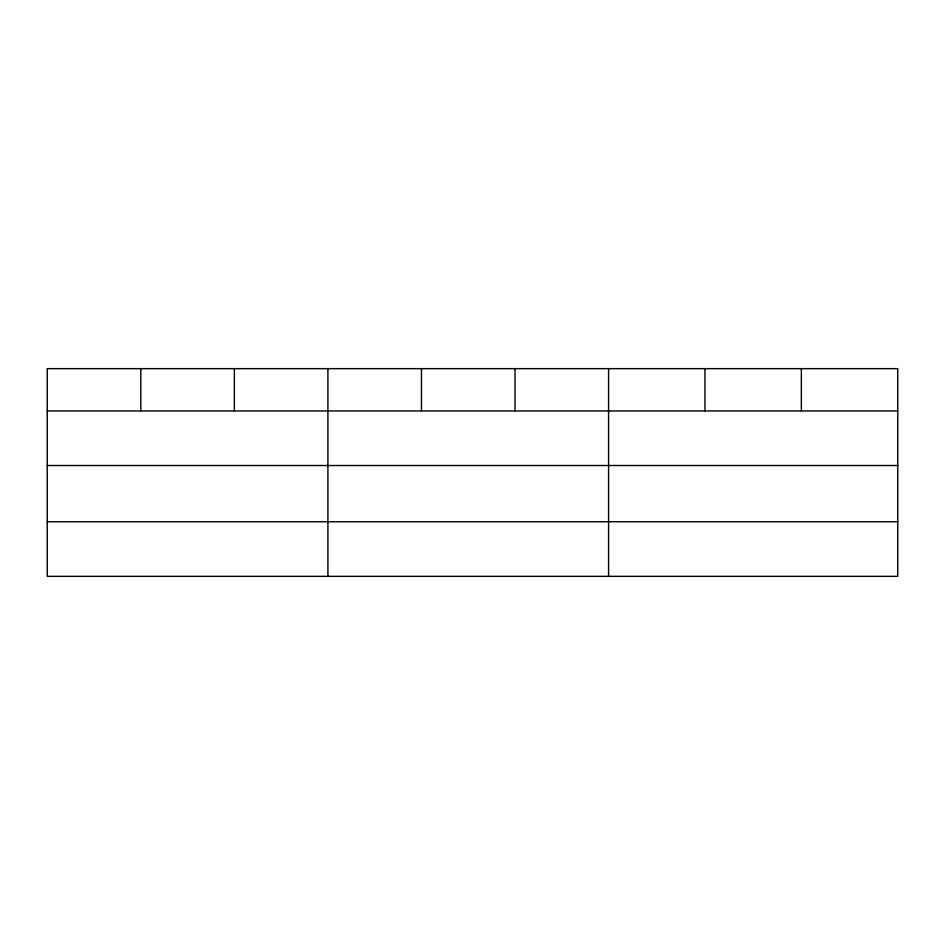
<?xml version="1.0" encoding="UTF-8"?>
<svg xmlns="http://www.w3.org/2000/svg" width="945" height="945" viewBox="0 0 945 945"><rect width="100%" height="100%" fill="white"/><g stroke="black" fill="none" stroke-linecap="round" stroke-linejoin="round"><path stroke-width="1.42" d="M897.75 465.519L897.75 368.656L47.25 368.656L47.25 576.344L897.75 576.344L897.75 465.519L47.25 465.519M47.25 410.945L897.75 410.945M47.25 521.758L897.75 521.758M801.36 368.656L801.36 410.945M704.97 368.656L704.97 410.945M608.58 368.656L608.58 576.344M515.025 368.656L515.025 410.945M421.47 368.656L421.47 410.945M327.915 368.656L327.915 576.344M234.36 368.656L234.36 410.945M140.805 368.656L140.805 410.945"/></g></svg>
